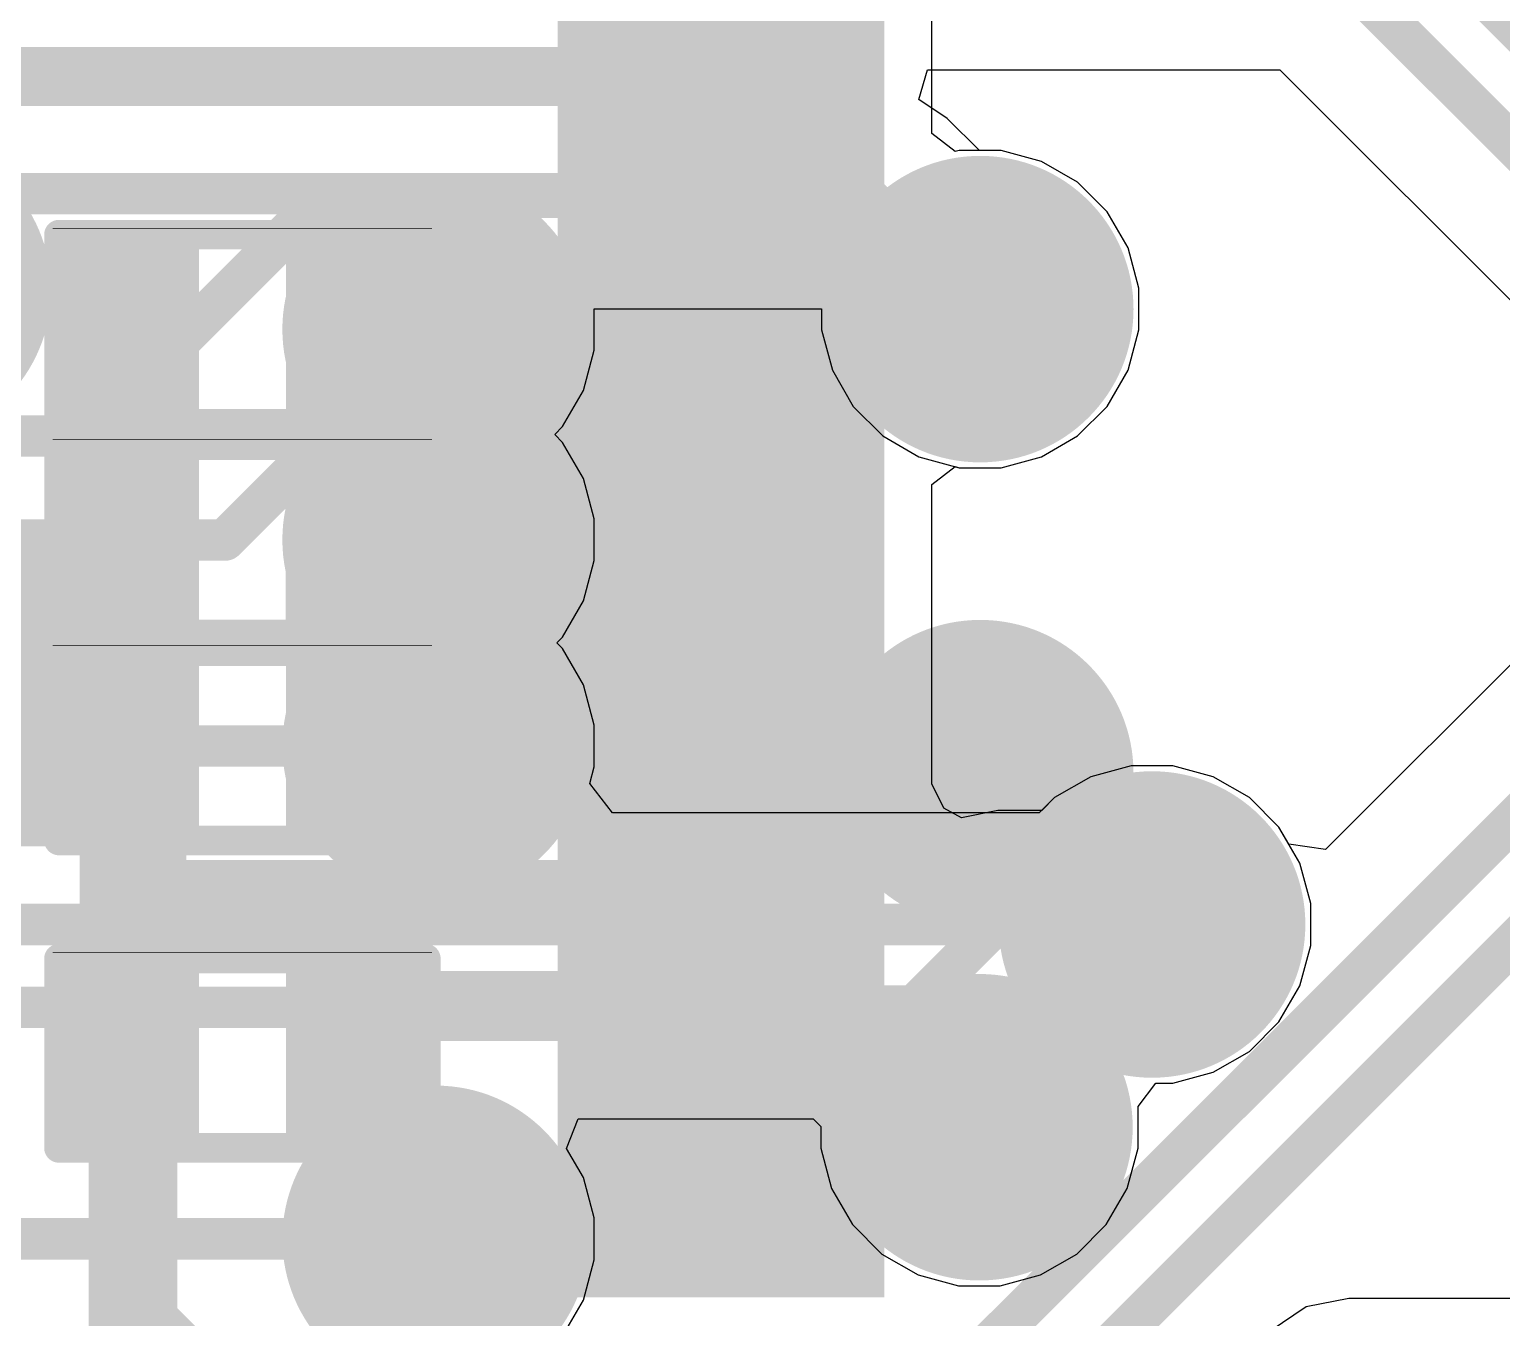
# Model space of a CAD drawing. Header units: inches. Extents: x -0.14 to 3.84, y -0.14 to 3.05.
# Drawn here: x 1.9112 to 2.16, y 1.4635 to 1.6813 of the extents above; entities that cross this region are included whole.
import ezdxf

# ---------------------------------------------------------------- set-up
doc = ezdxf.new("R2010")
doc.units = ezdxf.units.IN
doc.header["$MEASUREMENT"] = 0
for name, color, linetype in [('Bottom Layer', 5, 'Continuous'), ('Bottom Solder', 6, 'Continuous'), ('Ground Layer', 76, 'Continuous'), ('Power Layer', 16, 'Continuous'), ('Top Layer', 1, 'Continuous'), ('Top Overlay', 2, 'Continuous'), ('Top Paste', 8, 'Continuous'), ('Top Solder', 216, 'Continuous'), ('Via Holes', 16, 'Continuous')]:
    doc.layers.add(name, color=color, linetype=linetype)

# ---------------------------------------------------------------- blocks, each defined once
blk = doc.blocks.new('64_LQFP__10_10__5')
at = {"layer": 'Top Layer'}
for points in [[(-0.25, 0.05512), (-0.20276, 0.05512), (-0.20276, 0.04331), (-0.25, 0.04331)], [(-0.25, 0.03543), (-0.20276, 0.03543), (-0.20276, 0.02362), (-0.25, 0.02362)], [(-0.25, 0.01575), (-0.20276, 0.01575), (-0.20276, 0.00394), (-0.25, 0.00394)], [(-0.25, -0.00394), (-0.20276, -0.00394), (-0.20276, -0.01575), (-0.25, -0.01575)], [(-0.25, -0.02362), (-0.20276, -0.02362), (-0.20276, -0.03543), (-0.25, -0.03543)], [(-0.25, -0.04331), (-0.20276, -0.04331), (-0.20276, -0.05512), (-0.25, -0.05512)], [(-0.25, -0.06299), (-0.20276, -0.06299), (-0.20276, -0.0748), (-0.25, -0.0748)], [(-0.25, -0.08268), (-0.20276, -0.08268), (-0.20276, -0.09449), (-0.25, -0.09449)], [(-0.25, -0.10236), (-0.20276, -0.10236), (-0.20276, -0.11417), (-0.25, -0.11417)], [(-0.25, -0.12205), (-0.20276, -0.12205), (-0.20276, -0.13386), (-0.25, -0.13386)], [(-0.25, -0.14173), (-0.20276, -0.14173), (-0.20276, -0.15354), (-0.25, -0.15354)]]:
    blk.add_hatch(color=1, dxfattribs=at).paths.add_polyline_path(points)
at = {"layer": 'Top Paste'}
for points in [[(-0.25, 0.05512), (-0.20276, 0.05512), (-0.20276, 0.04331), (-0.25, 0.04331)], [(-0.25, 0.03543), (-0.20276, 0.03543), (-0.20276, 0.02362), (-0.25, 0.02362)], [(-0.25, 0.01575), (-0.20276, 0.01575), (-0.20276, 0.00394), (-0.25, 0.00394)], [(-0.25, -0.00394), (-0.20276, -0.00394), (-0.20276, -0.01575), (-0.25, -0.01575)], [(-0.25, -0.02362), (-0.20276, -0.02362), (-0.20276, -0.03543), (-0.25, -0.03543)], [(-0.25, -0.04331), (-0.20276, -0.04331), (-0.20276, -0.05512), (-0.25, -0.05512)], [(-0.25, -0.06299), (-0.20276, -0.06299), (-0.20276, -0.0748), (-0.25, -0.0748)], [(-0.25, -0.08268), (-0.20276, -0.08268), (-0.20276, -0.09449), (-0.25, -0.09449)], [(-0.25, -0.10236), (-0.20276, -0.10236), (-0.20276, -0.11417), (-0.25, -0.11417)], [(-0.25, -0.12205), (-0.20276, -0.12205), (-0.20276, -0.13386), (-0.25, -0.13386)], [(-0.25, -0.14173), (-0.20276, -0.14173), (-0.20276, -0.15354), (-0.25, -0.15354)]]:
    blk.add_hatch(color=8, dxfattribs=at).paths.add_polyline_path(points)
at = {"layer": 'Top Solder'}
for points in [[(-0.254, 0.05912), (-0.19876, 0.05912), (-0.19876, 0.03931), (-0.254, 0.03931)], [(-0.254, 0.03943), (-0.19876, 0.03943), (-0.19876, 0.01962), (-0.254, 0.01962)], [(-0.254, 0.01975), (-0.19876, 0.01975), (-0.19876, -0.00006), (-0.254, -0.00006)], [(-0.254, 0.00006), (-0.19876, 0.00006), (-0.19876, -0.01975), (-0.254, -0.01975)], [(-0.254, -0.01962), (-0.19876, -0.01962), (-0.19876, -0.03943), (-0.254, -0.03943)], [(-0.254, -0.03931), (-0.19876, -0.03931), (-0.19876, -0.05912), (-0.254, -0.05912)], [(-0.254, -0.05899), (-0.19876, -0.05899), (-0.19876, -0.0788), (-0.254, -0.0788)], [(-0.254, -0.07868), (-0.19876, -0.07868), (-0.19876, -0.09849), (-0.254, -0.09849)], [(-0.254, -0.09836), (-0.19876, -0.09836), (-0.19876, -0.11817), (-0.254, -0.11817)], [(-0.254, -0.11805), (-0.19876, -0.11805), (-0.19876, -0.13786), (-0.254, -0.13786)], [(-0.254, -0.13773), (-0.19876, -0.13773), (-0.19876, -0.15754), (-0.254, -0.15754)]]:
    blk.add_hatch(color=216, dxfattribs=at).paths.add_polyline_path(points)
blk = doc.blocks.new('R___0402_49')
at = {"layer": 'Top Layer'}
for points in [[(-0.0275, -0.0125), (-0.0275, 0.0125), (-0.0095, 0.0125), (-0.0095, -0.0125)], [(0.0095, -0.0125), (0.0095, 0.0125), (0.0275, 0.0125), (0.0275, -0.0125)]]:
    blk.add_hatch(color=1, dxfattribs=at).paths.add_polyline_path(points)
at = {"layer": 'Top Paste'}
for points in [[(-0.0275, -0.0125), (-0.0275, 0.0125), (-0.0095, 0.0125), (-0.0095, -0.0125)], [(0.0095, -0.0125), (0.0095, 0.0125), (0.0275, 0.0125), (0.0275, -0.0125)]]:
    blk.add_hatch(color=8, dxfattribs=at).paths.add_polyline_path(points)
at = {"layer": 'Top Solder'}
for points in [[(-0.02967, -0.01466), (-0.02967, 0.01467), (-0.00734, 0.01467), (-0.00734, -0.01466)], [(0.00733, -0.01466), (0.00733, 0.01467), (0.02967, 0.01467), (0.02967, -0.01466)]]:
    blk.add_hatch(color=216, dxfattribs=at).paths.add_polyline_path(points)
at = {"layer": 'Top Overlay'}
for points in [[(-0.031, 0.016, 0.005, 0.005, 0), (-0.031, -0.016, 0.005, 0.005, 0)], [(0.031, 0.016, 0.005, 0.005, 0), (-0.031, 0.016, 0.005, 0.005, 0)], [(0.031, 0.016, 0.005, 0.005, 0), (0.031, -0.016, 0.005, 0.005, 0)], [(0.031, -0.016, 0.005, 0.005, 0), (-0.031, -0.016, 0.005, 0.005, 0)], [(0.032, -0.017, 0.000127, 0.000127, 0), (-0.032, -0.017, 0.000127, 0.000127, 0)]]:
    blk.add_lwpolyline(points, format="xyseb", dxfattribs=at)
for points in [[(-0.03225, 0.016, 0.0025, 0.0025, 1), (-0.02975, 0.016, 0.0025, 0.0025, 1)], [(-0.03225, 0.016, 0.0025, 0.0025, 1), (-0.02975, 0.016, 0.0025, 0.0025, 1)], [(0.02975, 0.016, 0.0025, 0.0025, 1), (0.03225, 0.016, 0.0025, 0.0025, 1)], [(0.02975, 0.016, 0.0025, 0.0025, 1), (0.03225, 0.016, 0.0025, 0.0025, 1)], [(-0.03225, -0.016, 0.0025, 0.0025, 1), (-0.02975, -0.016, 0.0025, 0.0025, 1)], [(-0.03225, -0.016, 0.0025, 0.0025, 1), (-0.02975, -0.016, 0.0025, 0.0025, 1)], [(0.02975, -0.016, 0.0025, 0.0025, 1), (0.03225, -0.016, 0.0025, 0.0025, 1)], [(0.02975, -0.016, 0.0025, 0.0025, 1), (0.03225, -0.016, 0.0025, 0.0025, 1)], [(-0.03203, -0.017, 0.0000635, 0.0000635, 1), (-0.03197, -0.017, 0.0000635, 0.0000635, 1)], [(0.03197, -0.017, 0.0000635, 0.0000635, 1), (0.03203, -0.017, 0.0000635, 0.0000635, 1)]]:
    blk.add_lwpolyline(points, format="xyseb", close=True, dxfattribs=at)
blk = doc.blocks.new('R___0402_50')
at = {"layer": 'Top Layer'}
for points in [[(-0.0275, -0.0125), (-0.0275, 0.0125), (-0.0095, 0.0125), (-0.0095, -0.0125)], [(0.0095, -0.0125), (0.0095, 0.0125), (0.0275, 0.0125), (0.0275, -0.0125)]]:
    blk.add_hatch(color=1, dxfattribs=at).paths.add_polyline_path(points)
at = {"layer": 'Top Paste'}
for points in [[(-0.0275, -0.0125), (-0.0275, 0.0125), (-0.0095, 0.0125), (-0.0095, -0.0125)], [(0.0095, -0.0125), (0.0095, 0.0125), (0.0275, 0.0125), (0.0275, -0.0125)]]:
    blk.add_hatch(color=8, dxfattribs=at).paths.add_polyline_path(points)
at = {"layer": 'Top Solder'}
for points in [[(-0.02966, -0.01467), (-0.02966, 0.01466), (-0.00733, 0.01466), (-0.00733, -0.01467)], [(0.00734, -0.01467), (0.00734, 0.01466), (0.02967, 0.01466), (0.02967, -0.01467)]]:
    blk.add_hatch(color=216, dxfattribs=at).paths.add_polyline_path(points)
at = {"layer": 'Top Overlay'}
for points in [[(0.031, 0.016, 0.005, 0.005, 0), (-0.031, 0.016, 0.005, 0.005, 0)], [(-0.031, 0.016, 0.005, 0.005, 0), (-0.031, -0.016, 0.005, 0.005, 0)], [(0.031, 0.016, 0.005, 0.005, 0), (0.031, -0.016, 0.005, 0.005, 0)], [(0.031, -0.016, 0.005, 0.005, 0), (-0.031, -0.016, 0.005, 0.005, 0)], [(0.032, -0.017, 0.000127, 0.000127, 0), (-0.032, -0.017, 0.000127, 0.000127, 0)]]:
    blk.add_lwpolyline(points, format="xyseb", dxfattribs=at)
for points in [[(-0.03225, 0.016, 0.0025, 0.0025, 1), (-0.02975, 0.016, 0.0025, 0.0025, 1)], [(-0.03225, 0.016, 0.0025, 0.0025, 1), (-0.02975, 0.016, 0.0025, 0.0025, 1)], [(0.02975, 0.016, 0.0025, 0.0025, 1), (0.03225, 0.016, 0.0025, 0.0025, 1)], [(0.02975, 0.016, 0.0025, 0.0025, 1), (0.03225, 0.016, 0.0025, 0.0025, 1)], [(-0.03225, -0.016, 0.0025, 0.0025, 1), (-0.02975, -0.016, 0.0025, 0.0025, 1)], [(-0.03225, -0.016, 0.0025, 0.0025, 1), (-0.02975, -0.016, 0.0025, 0.0025, 1)], [(0.02975, -0.016, 0.0025, 0.0025, 1), (0.03225, -0.016, 0.0025, 0.0025, 1)], [(0.02975, -0.016, 0.0025, 0.0025, 1), (0.03225, -0.016, 0.0025, 0.0025, 1)], [(-0.03203, -0.017, 0.0000635, 0.0000635, 1), (-0.03197, -0.017, 0.0000635, 0.0000635, 1)], [(0.03197, -0.017, 0.0000635, 0.0000635, 1), (0.03203, -0.017, 0.0000635, 0.0000635, 1)]]:
    blk.add_lwpolyline(points, format="xyseb", close=True, dxfattribs=at)
blk = doc.blocks.new('R___0402_51')
at = {"layer": 'Top Layer'}
for points in [[(-0.0275, -0.0125), (-0.0275, 0.0125), (-0.0095, 0.0125), (-0.0095, -0.0125)], [(0.0095, -0.0125), (0.0095, 0.0125), (0.0275, 0.0125), (0.0275, -0.0125)]]:
    blk.add_hatch(color=1, dxfattribs=at).paths.add_polyline_path(points)
at = {"layer": 'Top Paste'}
for points in [[(-0.0275, -0.0125), (-0.0275, 0.0125), (-0.0095, 0.0125), (-0.0095, -0.0125)], [(0.0095, -0.0125), (0.0095, 0.0125), (0.0275, 0.0125), (0.0275, -0.0125)]]:
    blk.add_hatch(color=8, dxfattribs=at).paths.add_polyline_path(points)
at = {"layer": 'Top Solder'}
for points in [[(-0.02967, -0.01467), (-0.02967, 0.01467), (-0.00734, 0.01467), (-0.00734, -0.01467)], [(0.00733, -0.01467), (0.00733, 0.01467), (0.02966, 0.01467), (0.02966, -0.01467)]]:
    blk.add_hatch(color=216, dxfattribs=at).paths.add_polyline_path(points)
at = {"layer": 'Top Overlay'}
for points in [[(0.031, 0.016, 0.005, 0.005, 0), (-0.031, 0.016, 0.005, 0.005, 0)], [(-0.031, 0.016, 0.005, 0.005, 0), (-0.031, -0.016, 0.005, 0.005, 0)], [(0.031, 0.016, 0.005, 0.005, 0), (0.031, -0.016, 0.005, 0.005, 0)], [(0.031, -0.016, 0.005, 0.005, 0), (-0.031, -0.016, 0.005, 0.005, 0)], [(0.032, -0.017, 0.000127, 0.000127, 0), (-0.032, -0.017, 0.000127, 0.000127, 0)]]:
    blk.add_lwpolyline(points, format="xyseb", dxfattribs=at)
for points in [[(-0.03225, 0.016, 0.0025, 0.0025, 1), (-0.02975, 0.016, 0.0025, 0.0025, 1)], [(-0.03225, 0.016, 0.0025, 0.0025, 1), (-0.02975, 0.016, 0.0025, 0.0025, 1)], [(0.02975, 0.016, 0.0025, 0.0025, 1), (0.03225, 0.016, 0.0025, 0.0025, 1)], [(0.02975, 0.016, 0.0025, 0.0025, 1), (0.03225, 0.016, 0.0025, 0.0025, 1)], [(-0.03225, -0.016, 0.0025, 0.0025, 1), (-0.02975, -0.016, 0.0025, 0.0025, 1)], [(-0.03225, -0.016, 0.0025, 0.0025, 1), (-0.02975, -0.016, 0.0025, 0.0025, 1)], [(0.02975, -0.016, 0.0025, 0.0025, 1), (0.03225, -0.016, 0.0025, 0.0025, 1)], [(0.02975, -0.016, 0.0025, 0.0025, 1), (0.03225, -0.016, 0.0025, 0.0025, 1)], [(-0.03203, -0.017, 0.0000635, 0.0000635, 1), (-0.03197, -0.017, 0.0000635, 0.0000635, 1)], [(0.03197, -0.017, 0.0000635, 0.0000635, 1), (0.03203, -0.017, 0.0000635, 0.0000635, 1)]]:
    blk.add_lwpolyline(points, format="xyseb", close=True, dxfattribs=at)
blk = doc.blocks.new('R___0402_52')
at = {"layer": 'Top Layer'}
for points in [[(-0.0275, -0.0125), (-0.0275, 0.0125), (-0.0095, 0.0125), (-0.0095, -0.0125)], [(0.0095, -0.0125), (0.0095, 0.0125), (0.0275, 0.0125), (0.0275, -0.0125)]]:
    blk.add_hatch(color=1, dxfattribs=at).paths.add_polyline_path(points)
at = {"layer": 'Top Paste'}
for points in [[(-0.0275, -0.0125), (-0.0275, 0.0125), (-0.0095, 0.0125), (-0.0095, -0.0125)], [(0.0095, -0.0125), (0.0095, 0.0125), (0.0275, 0.0125), (0.0275, -0.0125)]]:
    blk.add_hatch(color=8, dxfattribs=at).paths.add_polyline_path(points)
at = {"layer": 'Top Solder'}
for points in [[(-0.02967, -0.01467), (-0.02967, 0.01467), (-0.00734, 0.01467), (-0.00734, -0.01467)], [(0.00733, -0.01467), (0.00733, 0.01467), (0.02966, 0.01467), (0.02966, -0.01467)]]:
    blk.add_hatch(color=216, dxfattribs=at).paths.add_polyline_path(points)
at = {"layer": 'Top Overlay'}
for points in [[(0.031, 0.016, 0.005, 0.005, 0), (-0.031, 0.016, 0.005, 0.005, 0)], [(-0.031, 0.016, 0.005, 0.005, 0), (-0.031, -0.016, 0.005, 0.005, 0)], [(0.031, 0.016, 0.005, 0.005, 0), (0.031, -0.016, 0.005, 0.005, 0)], [(0.031, -0.016, 0.005, 0.005, 0), (-0.031, -0.016, 0.005, 0.005, 0)], [(0.032, -0.017, 0.000127, 0.000127, 0), (-0.032, -0.017, 0.000127, 0.000127, 0)]]:
    blk.add_lwpolyline(points, format="xyseb", dxfattribs=at)
for points in [[(-0.03225, 0.016, 0.0025, 0.0025, 1), (-0.02975, 0.016, 0.0025, 0.0025, 1)], [(-0.03225, 0.016, 0.0025, 0.0025, 1), (-0.02975, 0.016, 0.0025, 0.0025, 1)], [(0.02975, 0.016, 0.0025, 0.0025, 1), (0.03225, 0.016, 0.0025, 0.0025, 1)], [(0.02975, 0.016, 0.0025, 0.0025, 1), (0.03225, 0.016, 0.0025, 0.0025, 1)], [(-0.03225, -0.016, 0.0025, 0.0025, 1), (-0.02975, -0.016, 0.0025, 0.0025, 1)], [(-0.03225, -0.016, 0.0025, 0.0025, 1), (-0.02975, -0.016, 0.0025, 0.0025, 1)], [(0.02975, -0.016, 0.0025, 0.0025, 1), (0.03225, -0.016, 0.0025, 0.0025, 1)], [(0.02975, -0.016, 0.0025, 0.0025, 1), (0.03225, -0.016, 0.0025, 0.0025, 1)], [(-0.03203, -0.017, 0.0000635, 0.0000635, 1), (-0.03197, -0.017, 0.0000635, 0.0000635, 1)], [(0.03197, -0.017, 0.0000635, 0.0000635, 1), (0.03203, -0.017, 0.0000635, 0.0000635, 1)]]:
    blk.add_lwpolyline(points, format="xyseb", close=True, dxfattribs=at)

msp = doc.modelspace()

# ---------------------------------------------------------------- hatches: boundary and pattern name
at = {"layer": 'Bottom Layer'}
h = msp.add_hatch(color=5, dxfattribs=at)
edge = h.paths.add_edge_path()
edge.add_arc((2.07191, 1.63401), 0.01181, 0, 360)
h = msp.add_hatch(color=5, dxfattribs=at)
edge = h.paths.add_edge_path()
edge.add_arc((1.97988, 1.6306), 0.01181, 0, 360)
h = msp.add_hatch(color=5, dxfattribs=at)
edge = h.paths.add_edge_path()
edge.add_arc((1.97988, 1.59501), 0.01181, 0, 360)
h = msp.add_hatch(color=5, dxfattribs=at)
edge = h.paths.add_edge_path()
edge.add_arc((1.97988, 1.56016), 0.01181, 0, 360)
h = msp.add_hatch(color=5, dxfattribs=at)
edge = h.paths.add_edge_path()
edge.add_arc((2.07191, 1.55555), 0.01181, 0, 360)
h = msp.add_hatch(color=5, dxfattribs=at)
edge = h.paths.add_edge_path()
edge.add_arc((2.10095, 1.52996), 0.01181, 0, 360)
h = msp.add_hatch(color=5, dxfattribs=at)
edge = h.paths.add_edge_path()
edge.add_arc((2.07177, 1.49568), 0.01181, 0, 360)
h = msp.add_hatch(color=5, dxfattribs=at)
edge = h.paths.add_edge_path()
edge.add_arc((1.97988, 1.47681), 0.01181, 0, 360)
at = {"layer": 'Bottom Solder'}
h = msp.add_hatch(color=6, dxfattribs=at)
edge = h.paths.add_edge_path()
edge.add_arc((2.07191, 1.63401), 0.01581, 0, 360)
h = msp.add_hatch(color=6, dxfattribs=at)
edge = h.paths.add_edge_path()
edge.add_arc((1.97988, 1.6306), 0.01581, 0, 360)
h = msp.add_hatch(color=6, dxfattribs=at)
edge = h.paths.add_edge_path()
edge.add_arc((1.97988, 1.59501), 0.01581, 0, 360)
h = msp.add_hatch(color=6, dxfattribs=at)
edge = h.paths.add_edge_path()
edge.add_arc((1.97988, 1.56016), 0.01581, 0, 360)
h = msp.add_hatch(color=6, dxfattribs=at)
edge = h.paths.add_edge_path()
edge.add_arc((2.07191, 1.55555), 0.01581, 0, 360)
h = msp.add_hatch(color=6, dxfattribs=at)
edge = h.paths.add_edge_path()
edge.add_arc((2.10095, 1.52996), 0.01581, 0, 360)
h = msp.add_hatch(color=6, dxfattribs=at)
edge = h.paths.add_edge_path()
edge.add_arc((2.07177, 1.49568), 0.01581, 0, 360)
h = msp.add_hatch(color=6, dxfattribs=at)
edge = h.paths.add_edge_path()
edge.add_arc((1.97988, 1.47681), 0.01581, 0, 360)
at = {"layer": 'Ground Layer'}
h = msp.add_hatch(color=76, dxfattribs=at)
edge = h.paths.add_edge_path()
edge.add_arc((1.88898, 1.63726), 0.02591, 0, 360)
h = msp.add_hatch(color=76, dxfattribs=at)
edge = h.paths.add_edge_path()
edge.add_arc((2.07191, 1.63401), 0.02591, 0, 360)
h = msp.add_hatch(color=76, dxfattribs=at)
edge = h.paths.add_edge_path()
edge.add_arc((1.97988, 1.6306), 0.02591, 0, 360)
h = msp.add_hatch(color=76, dxfattribs=at)
edge = h.paths.add_edge_path()
edge.add_arc((1.97988, 1.59501), 0.02591, 0, 360)
h = msp.add_hatch(color=76, dxfattribs=at)
edge = h.paths.add_edge_path()
edge.add_arc((1.97988, 1.56016), 0.02591, 0, 360)
h = msp.add_hatch(color=76, dxfattribs=at)
edge = h.paths.add_edge_path()
edge.add_arc((2.10095, 1.52996), 0.02591, 0, 360)
h = msp.add_hatch(color=76, dxfattribs=at)
edge = h.paths.add_edge_path()
edge.add_arc((2.07177, 1.49568), 0.02591, 0, 360)
h = msp.add_hatch(color=76, dxfattribs=at)
edge = h.paths.add_edge_path()
edge.add_arc((1.97988, 1.47681), 0.02591, 0, 360)
at = {"layer": 'Power Layer'}
h = msp.add_hatch(color=16, dxfattribs=at)
edge = h.paths.add_edge_path()
edge.add_arc((1.88898, 1.63726), 0.02591, 0, 360)
h = msp.add_hatch(color=16, dxfattribs=at)
edge = h.paths.add_edge_path()
edge.add_arc((2.07191, 1.63401), 0.02591, 0, 360)
h = msp.add_hatch(color=16, dxfattribs=at)
edge = h.paths.add_edge_path()
edge.add_arc((1.97988, 1.6306), 0.02591, 0, 360)
h = msp.add_hatch(color=16, dxfattribs=at)
edge = h.paths.add_edge_path()
edge.add_arc((1.97988, 1.59501), 0.02591, 0, 360)
h = msp.add_hatch(color=16, dxfattribs=at)
edge = h.paths.add_edge_path()
edge.add_arc((1.97988, 1.56016), 0.02591, 0, 360)
h = msp.add_hatch(color=16, dxfattribs=at)
edge = h.paths.add_edge_path()
edge.add_arc((2.07191, 1.55555), 0.02591, 0, 360)
h = msp.add_hatch(color=16, dxfattribs=at)
edge = h.paths.add_edge_path()
edge.add_arc((2.10095, 1.52996), 0.02591, 0, 360)
h = msp.add_hatch(color=16, dxfattribs=at)
edge = h.paths.add_edge_path()
edge.add_arc((2.07177, 1.49568), 0.02591, 0, 360)
h = msp.add_hatch(color=16, dxfattribs=at)
edge = h.paths.add_edge_path()
edge.add_arc((1.97988, 1.47681), 0.02591, 0, 360)
at = {"layer": 'Top Layer'}
h = msp.add_hatch(color=1, dxfattribs=at)
edge = h.paths.add_edge_path()
edge.add_arc((2.07191, 1.63401), 0.01181, 0, 360)
for points in [[(1.91972, 1.54766), (1.93772, 1.54766), (1.93772, 1.6431), (1.91972, 1.6431)], [(1.95672, 1.61878), (1.97988, 1.61878), (1.97988, 1.64241), (1.95672, 1.64241)], [(1.95672, 1.58319), (1.97988, 1.58319), (1.97988, 1.60682), (1.95672, 1.60682)], [(2.02811, 1.60083), (1.96799, 1.60083), (1.96799, 1.58901), (2.02811, 1.58901)], [(1.87649, 1.54318), (1.93772, 1.54318), (1.93772, 1.59501), (1.87649, 1.59501)], [(1.95672, 1.54834), (1.97988, 1.54834), (1.97988, 1.57197), (1.95672, 1.57197)], [(1.91972, 1.49568), (1.93772, 1.49568), (1.93772, 1.54766), (1.91972, 1.54766)], [(1.95672, 1.51027), (2.05173, 1.51027), (2.05173, 1.52208), (1.95672, 1.52208)]]:
    msp.add_hatch(color=1, dxfattribs=at).paths.add_polyline_path(points)
h = msp.add_hatch(color=1, dxfattribs=at)
edge = h.paths.add_edge_path()
edge.add_arc((1.97988, 1.6306), 0.01181, 0, 360)
h = msp.add_hatch(color=1, dxfattribs=at)
edge = h.paths.add_edge_path()
edge.add_arc((1.97988, 1.59501), 0.01181, 0, 360)
h = msp.add_hatch(color=1, dxfattribs=at)
edge = h.paths.add_edge_path()
edge.add_arc((1.97988, 1.56016), 0.01181, 0, 360)
h = msp.add_hatch(color=1, dxfattribs=at)
edge = h.paths.add_edge_path()
edge.add_arc((2.07191, 1.55555), 0.01181, 0, 360)
h = msp.add_hatch(color=1, dxfattribs=at)
edge = h.paths.add_edge_path()
edge.add_arc((2.10095, 1.52996), 0.01181, 0, 360)
h = msp.add_hatch(color=1, dxfattribs=at)
edge = h.paths.add_edge_path()
edge.add_arc((2.07177, 1.49568), 0.01181, 0, 360)
h = msp.add_hatch(color=1, dxfattribs=at)
edge = h.paths.add_edge_path()
edge.add_arc((1.97988, 1.47681), 0.01181, 0, 360)
at = {"layer": 'Top Solder'}
h = msp.add_hatch(color=216, dxfattribs=at)
edge = h.paths.add_edge_path()
edge.add_arc((2.07191, 1.63401), 0.01581, 0, 360)
h = msp.add_hatch(color=216, dxfattribs=at)
edge = h.paths.add_edge_path()
edge.add_arc((1.97988, 1.6306), 0.01581, 0, 360)
h = msp.add_hatch(color=216, dxfattribs=at)
edge = h.paths.add_edge_path()
edge.add_arc((1.97988, 1.59501), 0.01581, 0, 360)
h = msp.add_hatch(color=216, dxfattribs=at)
edge = h.paths.add_edge_path()
edge.add_arc((1.97988, 1.56016), 0.01581, 0, 360)
h = msp.add_hatch(color=216, dxfattribs=at)
edge = h.paths.add_edge_path()
edge.add_arc((2.07191, 1.55555), 0.01581, 0, 360)
h = msp.add_hatch(color=216, dxfattribs=at)
edge = h.paths.add_edge_path()
edge.add_arc((2.10095, 1.52996), 0.01581, 0, 360)
h = msp.add_hatch(color=216, dxfattribs=at)
edge = h.paths.add_edge_path()
edge.add_arc((2.07177, 1.49568), 0.01581, 0, 360)
h = msp.add_hatch(color=216, dxfattribs=at)
edge = h.paths.add_edge_path()
edge.add_arc((1.97988, 1.47681), 0.01581, 0, 360)
at = {"layer": 'Via Holes'}
h = msp.add_hatch(color=7, dxfattribs=at)
edge = h.paths.add_edge_path()
edge.add_arc((2.07191, 1.63401), 0.00591, 0, 360)
h = msp.add_hatch(color=7, dxfattribs=at)
edge = h.paths.add_edge_path()
edge.add_arc((1.97988, 1.6306), 0.00591, 0, 360)
h = msp.add_hatch(color=7, dxfattribs=at)
edge = h.paths.add_edge_path()
edge.add_arc((1.97988, 1.59501), 0.00591, 0, 360)
h = msp.add_hatch(color=7, dxfattribs=at)
edge = h.paths.add_edge_path()
edge.add_arc((1.97988, 1.56016), 0.00591, 0, 360)
h = msp.add_hatch(color=7, dxfattribs=at)
edge = h.paths.add_edge_path()
edge.add_arc((2.07191, 1.55555), 0.00591, 0, 360)
h = msp.add_hatch(color=7, dxfattribs=at)
edge = h.paths.add_edge_path()
edge.add_arc((2.10095, 1.52996), 0.00591, 0, 360)
h = msp.add_hatch(color=7, dxfattribs=at)
edge = h.paths.add_edge_path()
edge.add_arc((2.07177, 1.49568), 0.00591, 0, 360)
h = msp.add_hatch(color=7, dxfattribs=at)
edge = h.paths.add_edge_path()
edge.add_arc((1.97988, 1.47681), 0.00591, 0, 360)

# ---------------------------------------------------------------- linework, layer by layer
at = {"layer": 'Bottom Layer'}
for p, q in [((2.06151, 1.66948), (2.06302, 1.67448)), ((2.06302, 1.67448), (2.12255, 1.67448)), ((2.12255, 1.67448), (2.18051, 1.61653)), ((2.06634, 1.66625), (2.06151, 1.66948)), ((2.07177, 1.66082), (2.06634, 1.66625)), ((2.07544, 1.66082), (2.07177, 1.66082)), ((2.08226, 1.65899), (2.07544, 1.66082)), ((2.08837, 1.65546), (2.08226, 1.65899)), ((2.09336, 1.65047), (2.08837, 1.65546)), ((2.09689, 1.64436), (2.09336, 1.65047)), ((2.09872, 1.63754), (2.09689, 1.64436)), ((2.09872, 1.63048), (2.09872, 1.63754)), ((2.00669, 1.62707), (2.00669, 1.63405)), ((2.00669, 1.63405), (2.0451, 1.63405)), ((2.0451, 1.63405), (2.0451, 1.63048)), ((2.0451, 1.63048), (2.04692, 1.62366)), ((2.09689, 1.62366), (2.09872, 1.63048)), ((2.00486, 1.62025), (2.00669, 1.62707)), ((2.04692, 1.62366), (2.05045, 1.61755)), ((2.09336, 1.61755), (2.09689, 1.62366)), ((2.00133, 1.61414), (2.00486, 1.62025)), ((2.05045, 1.61755), (2.05545, 1.61256)), ((2.08837, 1.61256), (2.09336, 1.61755)), ((2, 1.61281), (2.00133, 1.61414)), ((2.00133, 1.61147), (2, 1.61281)), ((2.05545, 1.61256), (2.06156, 1.60903)), ((2.08226, 1.60903), (2.08837, 1.61256)), ((2.00486, 1.60536), (2.00133, 1.61147)), ((2.06156, 1.60903), (2.06838, 1.6072)), ((2.07544, 1.6072), (2.08226, 1.60903)), ((2.00669, 1.59854), (2.00486, 1.60536)), ((2.06838, 1.6072), (2.07544, 1.6072)), ((2.00669, 1.59148), (2.00669, 1.59854)), ((2.00486, 1.58466), (2.00669, 1.59148)), ((2.00133, 1.57855), (2.00486, 1.58466)), ((2.00037, 1.57758), (2.00133, 1.57855)), ((2.00133, 1.57662), (2.00037, 1.57758)), ((2.00486, 1.5705), (2.00133, 1.57662)), ((2.00669, 1.56369), (2.00486, 1.5705)), ((2.00669, 1.55663), (2.00669, 1.56369)), ((2.00594, 1.55382), (2.00669, 1.55663)), ((2.09742, 1.55677), (2.0906, 1.55494)), ((2.10447, 1.55677), (2.09742, 1.55677)), ((2.11129, 1.55494), (2.10447, 1.55677)), ((2.00977, 1.54882), (2.00594, 1.55382)), ((2.0906, 1.55494), (2.08448, 1.55141)), ((2.11741, 1.55141), (2.11129, 1.55494)), ((2.08448, 1.55141), (2.08189, 1.54882)), ((2.1224, 1.54642), (2.11741, 1.55141)), ((2.08189, 1.54882), (2.00977, 1.54882)), ((2.12593, 1.54031), (2.1224, 1.54642)), ((2.12776, 1.53349), (2.12593, 1.54031)), ((2.12776, 1.52643), (2.12776, 1.53349)), ((2.12593, 1.51961), (2.12776, 1.52643)), ((2.1224, 1.5135), (2.12593, 1.51961)), ((2.11741, 1.5085), (2.1224, 1.5135)), ((2.11129, 1.50497), (2.11741, 1.5085)), ((2.09858, 1.49921), (2.1016, 1.50315)), ((2.1016, 1.50315), (2.10447, 1.50315)), ((2.10447, 1.50315), (2.11129, 1.50497)), ((2.09858, 1.49215), (2.09858, 1.49921)), ((2.00201, 1.4921), (2.00394, 1.4971)), ((2.00394, 1.4971), (2.04368, 1.4971)), ((2.04368, 1.4971), (2.04496, 1.49582)), ((2.04496, 1.49582), (2.04496, 1.49215)), ((2.00486, 1.48716), (2.00201, 1.4921)), ((2.04496, 1.49215), (2.04678, 1.48533)), ((2.09675, 1.48533), (2.09858, 1.49215)), ((2.00669, 1.48034), (2.00486, 1.48716)), ((2.04678, 1.48533), (2.05031, 1.47922)), ((2.09322, 1.47922), (2.09675, 1.48533)), ((2.00669, 1.47328), (2.00669, 1.48034)), ((2.05031, 1.47922), (2.05531, 1.47423)), ((2.08823, 1.47423), (2.09322, 1.47922)), ((2.00486, 1.46646), (2.00669, 1.47328)), ((2.05531, 1.47423), (2.06142, 1.4707)), ((2.08212, 1.4707), (2.08823, 1.47423)), ((2.06142, 1.4707), (2.06824, 1.46887)), ((2.0753, 1.46887), (2.08212, 1.4707)), ((2.06824, 1.46887), (2.0753, 1.46887)), ((2.00133, 1.46035), (2.00486, 1.46646)), ((2.13423, 1.46672), (2.12701, 1.46529)), ((2.1798, 1.46672), (2.13423, 1.46672)), ((2.12701, 1.46529), (2.12089, 1.4612))]:
    msp.add_line(p, q, dxfattribs=at)
for points in [[(2.14031, 1.70358, 0.007, 0.007, 0), (2.26847, 1.57542, 0.007, 0.007, 0)], [(2.13037, 1.69334, 0.007, 0.007, 0), (2.19937, 1.62434, 0.007, 0.007, 0)], [(1.92052, 1.61257, 0.007, 0.007, 0), (1.96087, 1.65291, 0.007, 0.007, 0)], [(1.96087, 1.65291, 0.007, 0.007, 0), (2.05301, 1.65291, 0.007, 0.007, 0)], [(2.05301, 1.65291, 0.007, 0.007, 0), (2.07191, 1.63401, 0.007, 0.007, 0)], [(1.94423, 1.59495, 0.007, 0.007, 0), (1.97988, 1.6306, 0.007, 0.007, 0)], [(1.87602, 1.61257, 0.007, 0.007, 0), (1.92052, 1.61257, 0.007, 0.007, 0)], [(1.87384, 1.59495, 0.007, 0.007, 0), (1.94423, 1.59495, 0.007, 0.007, 0)], [(1.96081, 1.57791, 0.007, 0.007, 0), (1.97791, 1.59501, 0.007, 0.007, 0)], [(1.97791, 1.59501, 0.007, 0.007, 0), (1.97988, 1.59501, 0.007, 0.007, 0)], [(1.87108, 1.57791, 0.007, 0.007, 0), (1.96081, 1.57791, 0.007, 0.007, 0)], [(1.86904, 1.56016, 0.007, 0.007, 0), (1.97988, 1.56016, 0.007, 0.007, 0)], [(1.87944, 1.52996, 0.007, 0.007, 0), (2.10095, 1.52996, 0.007, 0.007, 0)], [(1.87364, 1.51596, 0.007, 0.007, 0), (2.05149, 1.51596, 0.007, 0.007, 0)], [(2.05149, 1.51596, 0.007, 0.007, 0), (2.07177, 1.49568, 0.007, 0.007, 0)], [(1.89299, 1.47681, 0.007, 0.007, 0), (1.97988, 1.47681, 0.007, 0.007, 0)]]:
    msp.add_lwpolyline(points, format="xyseb", dxfattribs=at)
for points in [[(1.95912, 1.65291, 0.0035, 0.0035, 1), (1.96262, 1.65291, 0.0035, 0.0035, 1)], [(1.95912, 1.65291, 0.0035, 0.0035, 1), (1.96262, 1.65291, 0.0035, 0.0035, 1)], [(2.05126, 1.65291, 0.0035, 0.0035, 1), (2.05476, 1.65291, 0.0035, 0.0035, 1)], [(2.05126, 1.65291, 0.0035, 0.0035, 1), (2.05476, 1.65291, 0.0035, 0.0035, 1)], [(2.07016, 1.63401, 0.0035, 0.0035, 1), (2.07366, 1.63401, 0.0035, 0.0035, 1)], [(1.97813, 1.6306, 0.0035, 0.0035, 1), (1.98163, 1.6306, 0.0035, 0.0035, 1)], [(1.91877, 1.61257, 0.0035, 0.0035, 1), (1.92227, 1.61257, 0.0035, 0.0035, 1)], [(1.91877, 1.61257, 0.0035, 0.0035, 1), (1.92227, 1.61257, 0.0035, 0.0035, 1)], [(1.94248, 1.59495, 0.0035, 0.0035, 1), (1.94598, 1.59495, 0.0035, 0.0035, 1)], [(1.94248, 1.59495, 0.0035, 0.0035, 1), (1.94598, 1.59495, 0.0035, 0.0035, 1)], [(1.97616, 1.59501, 0.0035, 0.0035, 1), (1.97966, 1.59501, 0.0035, 0.0035, 1)], [(1.97616, 1.59501, 0.0035, 0.0035, 1), (1.97966, 1.59501, 0.0035, 0.0035, 1)], [(1.97813, 1.59501, 0.0035, 0.0035, 1), (1.98163, 1.59501, 0.0035, 0.0035, 1)], [(1.95906, 1.57791, 0.0035, 0.0035, 1), (1.96256, 1.57791, 0.0035, 0.0035, 1)], [(1.95906, 1.57791, 0.0035, 0.0035, 1), (1.96256, 1.57791, 0.0035, 0.0035, 1)], [(1.97813, 1.56016, 0.0035, 0.0035, 1), (1.98163, 1.56016, 0.0035, 0.0035, 1)], [(2.0992, 1.52996, 0.0035, 0.0035, 1), (2.1027, 1.52996, 0.0035, 0.0035, 1)], [(2.04974, 1.51596, 0.0035, 0.0035, 1), (2.05324, 1.51596, 0.0035, 0.0035, 1)], [(2.04974, 1.51596, 0.0035, 0.0035, 1), (2.05324, 1.51596, 0.0035, 0.0035, 1)], [(2.07002, 1.49568, 0.0035, 0.0035, 1), (2.07352, 1.49568, 0.0035, 0.0035, 1)], [(1.97813, 1.47681, 0.0035, 0.0035, 1), (1.98163, 1.47681, 0.0035, 0.0035, 1)]]:
    msp.add_lwpolyline(points, format="xyseb", close=True, dxfattribs=at)
at = {"layer": 'Top Layer'}
for p, q in [((2.06373, 1.66368), (2.06373, 1.69512)), ((2.0677, 1.66064), (2.06373, 1.66368)), ((2.06838, 1.66082), (2.0677, 1.66064)), ((2.07544, 1.66082), (2.06838, 1.66082)), ((2.08226, 1.65899), (2.07544, 1.66082)), ((2.08837, 1.65546), (2.08226, 1.65899)), ((2.09336, 1.65047), (2.08837, 1.65546)), ((2.09689, 1.64436), (2.09336, 1.65047)), ((2.09872, 1.63754), (2.09689, 1.64436)), ((2.09872, 1.63048), (2.09872, 1.63754)), ((2.09689, 1.62366), (2.09872, 1.63048)), ((2.09336, 1.61755), (2.09689, 1.62366)), ((2.08837, 1.61256), (2.09336, 1.61755)), ((2.20588, 1.61825), (2.13028, 1.54265)), ((2.08226, 1.60903), (2.08837, 1.61256)), ((2.06373, 1.60434), (2.0677, 1.60738)), ((2.0677, 1.60738), (2.06838, 1.6072)), ((2.07544, 1.6072), (2.08226, 1.60903)), ((2.06838, 1.6072), (2.07544, 1.6072)), ((2.06373, 1.55877), (2.06373, 1.60434)), ((2.06373, 1.55733), (2.06373, 1.55877)), ((2.06373, 1.55377), (2.06373, 1.55733)), ((2.06373, 1.55733), (2.06373, 1.55733)), ((2.09742, 1.55677), (2.0906, 1.55494)), ((2.10447, 1.55677), (2.09742, 1.55677)), ((2.11129, 1.55494), (2.10447, 1.55677)), ((2.06576, 1.54961), (2.06373, 1.55377)), ((2.0906, 1.55494), (2.08448, 1.55141)), ((2.11741, 1.55141), (2.11129, 1.55494)), ((2.08448, 1.55141), (2.0823, 1.54923)), ((2.1224, 1.54642), (2.11741, 1.55141)), ((2.06873, 1.548), (2.06576, 1.54961)), ((2.0749, 1.54923), (2.06873, 1.548)), ((2.0823, 1.54923), (2.0749, 1.54923)), ((2.12407, 1.54352), (2.1224, 1.54642)), ((2.13028, 1.54265), (2.12407, 1.54352))]:
    msp.add_line(p, q, dxfattribs=at)
for points in [[(1.85354, 1.67334, 0.01, 0.01, 0), (2.02811, 1.67334, 0.01, 0.01, 0)], [(1.90523, 1.65351, 0.007, 0.007, 0), (2.02765, 1.65351, 0.007, 0.007, 0)], [(2.02765, 1.65351, 0.007, 0.007, 0), (2.02811, 1.65397, 0.007, 0.007, 0)], [(2.02825, 1.63415, 0.01, 0.01, 0), (2.07177, 1.63415, 0.01, 0.01, 0)], [(2.02811, 1.63429, 0.007, 0.007, 0), (2.02825, 1.63415, 0.007, 0.007, 0)], [(2.07177, 1.63415, 0.007, 0.007, 0), (2.07191, 1.63401, 0.007, 0.007, 0)], [(1.97988, 1.6306, 0.01, 0.01, 0), (1.99588, 1.6146, 0.01, 0.01, 0)], [(1.99588, 1.6146, 0.01, 0.01, 0), (2.02811, 1.6146, 0.01, 0.01, 0)], [(2.02306, 1.38801, 0.007, 0.007, 0), (2.25055, 1.6155, 0.007, 0.007, 0)], [(2.00606, 1.39176, 0.007, 0.007, 0), (2.22474, 1.61044, 0.007, 0.007, 0)], [(2.02721, 1.57433, 0.01, 0.01, 0), (2.02811, 1.57523, 0.01, 0.01, 0)], [(1.97988, 1.56016, 0.01, 0.01, 0), (1.99405, 1.57433, 0.01, 0.01, 0)], [(1.99405, 1.57433, 0.01, 0.01, 0), (2.02721, 1.57433, 0.01, 0.01, 0)], [(1.97025, 1.56809, 0.007, 0.007, 0), (1.97122, 1.56907, 0.007, 0.007, 0)], [(1.97025, 1.56016, 0.007, 0.007, 0), (1.97025, 1.56809, 0.007, 0.007, 0)], [(1.96572, 1.56016, 0.007, 0.007, 0), (1.97025, 1.56016, 0.007, 0.007, 0)], [(2.02811, 1.55555, 0.01, 0.01, 0), (2.07191, 1.55555, 0.01, 0.01, 0)], [(1.92872, 1.52996, 0.01, 0.01, 0), (1.93463, 1.53586, 0.01, 0.01, 0)], [(1.93463, 1.53586, 0.01, 0.01, 0), (2.02811, 1.53586, 0.01, 0.01, 0)], [(1.92872, 1.50818, 0.015, 0.015, 0), (1.92872, 1.52996, 0.015, 0.015, 0)], [(2.06072, 1.51618, 0.007, 0.007, 0), (2.0749, 1.53036, 0.007, 0.007, 0)], [(2.0749, 1.53036, 0.007, 0.007, 0), (2.10054, 1.53036, 0.007, 0.007, 0)], [(2.10054, 1.53036, 0.007, 0.007, 0), (2.10095, 1.52996, 0.007, 0.007, 0)], [(2.02811, 1.51618, 0.007, 0.007, 0), (2.06072, 1.51618, 0.007, 0.007, 0)], [(1.92872, 1.462, 0.015, 0.015, 0), (1.92872, 1.50818, 0.015, 0.015, 0)], [(2.02811, 1.49649, 0.01, 0.01, 0), (2.02852, 1.49609, 0.01, 0.01, 0)], [(2.02852, 1.49609, 0.01, 0.01, 0), (2.07136, 1.49609, 0.01, 0.01, 0)], [(2.07136, 1.49609, 0.01, 0.01, 0), (2.07177, 1.49568, 0.01, 0.01, 0)], [(1.97988, 1.47681, 0.01, 0.01, 0), (2.02811, 1.47681, 0.01, 0.01, 0)], [(1.92872, 1.462, 0.015, 0.015, 0), (1.95672, 1.434, 0.015, 0.015, 0)]]:
    msp.add_lwpolyline(points, format="xyseb", dxfattribs=at)
for points in [[(2.02561, 1.67334, 0.005, 0.005, 1), (2.03061, 1.67334, 0.005, 0.005, 1)], [(2.0259, 1.65351, 0.0035, 0.0035, 1), (2.0294, 1.65351, 0.0035, 0.0035, 1)], [(2.0259, 1.65351, 0.0035, 0.0035, 1), (2.0294, 1.65351, 0.0035, 0.0035, 1)], [(2.02636, 1.65397, 0.0035, 0.0035, 1), (2.02986, 1.65397, 0.0035, 0.0035, 1)], [(2.02575, 1.63415, 0.005, 0.005, 1), (2.03075, 1.63415, 0.005, 0.005, 1)], [(2.02636, 1.63429, 0.0035, 0.0035, 1), (2.02986, 1.63429, 0.0035, 0.0035, 1)], [(2.0265, 1.63415, 0.0035, 0.0035, 1), (2.03, 1.63415, 0.0035, 0.0035, 1)], [(2.06927, 1.63415, 0.005, 0.005, 1), (2.07427, 1.63415, 0.005, 0.005, 1)], [(2.07002, 1.63415, 0.0035, 0.0035, 1), (2.07352, 1.63415, 0.0035, 0.0035, 1)], [(2.07016, 1.63401, 0.0035, 0.0035, 1), (2.07366, 1.63401, 0.0035, 0.0035, 1)], [(1.97738, 1.6306, 0.005, 0.005, 1), (1.98238, 1.6306, 0.005, 0.005, 1)], [(1.99337, 1.6146, 0.005, 0.005, 1), (1.99838, 1.6146, 0.005, 0.005, 1)], [(1.99337, 1.6146, 0.005, 0.005, 1), (1.99838, 1.6146, 0.005, 0.005, 1)], [(2.02561, 1.6146, 0.005, 0.005, 1), (2.03061, 1.6146, 0.005, 0.005, 1)], [(2.02561, 1.57523, 0.005, 0.005, 1), (2.03061, 1.57523, 0.005, 0.005, 1)], [(1.99155, 1.57433, 0.005, 0.005, 1), (1.99655, 1.57433, 0.005, 0.005, 1)], [(1.99155, 1.57433, 0.005, 0.005, 1), (1.99655, 1.57433, 0.005, 0.005, 1)], [(2.02471, 1.57433, 0.005, 0.005, 1), (2.02971, 1.57433, 0.005, 0.005, 1)], [(2.02471, 1.57433, 0.005, 0.005, 1), (2.02971, 1.57433, 0.005, 0.005, 1)], [(1.96947, 1.56907, 0.0035, 0.0035, 1), (1.97297, 1.56907, 0.0035, 0.0035, 1)], [(1.9685, 1.56809, 0.0035, 0.0035, 1), (1.972, 1.56809, 0.0035, 0.0035, 1)], [(1.9685, 1.56809, 0.0035, 0.0035, 1), (1.972, 1.56809, 0.0035, 0.0035, 1)], [(1.97738, 1.56016, 0.005, 0.005, 1), (1.98238, 1.56016, 0.005, 0.005, 1)], [(1.96397, 1.56016, 0.0035, 0.0035, 1), (1.96747, 1.56016, 0.0035, 0.0035, 1)], [(1.9685, 1.56016, 0.0035, 0.0035, 1), (1.972, 1.56016, 0.0035, 0.0035, 1)], [(1.9685, 1.56016, 0.0035, 0.0035, 1), (1.972, 1.56016, 0.0035, 0.0035, 1)], [(2.02561, 1.55555, 0.005, 0.005, 1), (2.03061, 1.55555, 0.005, 0.005, 1)], [(2.06941, 1.55555, 0.005, 0.005, 1), (2.07441, 1.55555, 0.005, 0.005, 1)], [(1.93213, 1.53586, 0.005, 0.005, 1), (1.93713, 1.53586, 0.005, 0.005, 1)], [(1.93213, 1.53586, 0.005, 0.005, 1), (1.93713, 1.53586, 0.005, 0.005, 1)], [(2.02561, 1.53586, 0.005, 0.005, 1), (2.03061, 1.53586, 0.005, 0.005, 1)], [(1.92497, 1.52996, 0.0075, 0.0075, 1), (1.93247, 1.52996, 0.0075, 0.0075, 1)], [(1.92622, 1.52996, 0.005, 0.005, 1), (1.93122, 1.52996, 0.005, 0.005, 1)], [(2.07315, 1.53036, 0.0035, 0.0035, 1), (2.07665, 1.53036, 0.0035, 0.0035, 1)], [(2.07315, 1.53036, 0.0035, 0.0035, 1), (2.07665, 1.53036, 0.0035, 0.0035, 1)], [(2.09879, 1.53036, 0.0035, 0.0035, 1), (2.10229, 1.53036, 0.0035, 0.0035, 1)], [(2.09879, 1.53036, 0.0035, 0.0035, 1), (2.10229, 1.53036, 0.0035, 0.0035, 1)], [(2.0992, 1.52996, 0.0035, 0.0035, 1), (2.1027, 1.52996, 0.0035, 0.0035, 1)], [(2.02636, 1.51618, 0.0035, 0.0035, 1), (2.02986, 1.51618, 0.0035, 0.0035, 1)], [(2.05897, 1.51618, 0.0035, 0.0035, 1), (2.06247, 1.51618, 0.0035, 0.0035, 1)], [(2.05897, 1.51618, 0.0035, 0.0035, 1), (2.06247, 1.51618, 0.0035, 0.0035, 1)], [(1.92497, 1.50818, 0.0075, 0.0075, 1), (1.93247, 1.50818, 0.0075, 0.0075, 1)], [(1.92497, 1.50818, 0.0075, 0.0075, 1), (1.93247, 1.50818, 0.0075, 0.0075, 1)], [(2.02561, 1.49649, 0.005, 0.005, 1), (2.03061, 1.49649, 0.005, 0.005, 1)], [(2.02602, 1.49609, 0.005, 0.005, 1), (2.03102, 1.49609, 0.005, 0.005, 1)], [(2.02602, 1.49609, 0.005, 0.005, 1), (2.03102, 1.49609, 0.005, 0.005, 1)], [(2.06886, 1.49609, 0.005, 0.005, 1), (2.07386, 1.49609, 0.005, 0.005, 1)], [(2.06886, 1.49609, 0.005, 0.005, 1), (2.07386, 1.49609, 0.005, 0.005, 1)], [(2.06927, 1.49568, 0.005, 0.005, 1), (2.07427, 1.49568, 0.005, 0.005, 1)], [(1.97738, 1.47681, 0.005, 0.005, 1), (1.98238, 1.47681, 0.005, 0.005, 1)], [(2.02561, 1.47681, 0.005, 0.005, 1), (2.03061, 1.47681, 0.005, 0.005, 1)], [(1.92497, 1.462, 0.0075, 0.0075, 1), (1.93247, 1.462, 0.0075, 0.0075, 1)], [(1.92497, 1.462, 0.0075, 0.0075, 1), (1.93247, 1.462, 0.0075, 0.0075, 1)]]:
    msp.add_lwpolyline(points, format="xyseb", close=True, dxfattribs=at)

# ---------------------------------------------------------------- block references
msp.add_blockref('64_LQFP__10_10__5', (2.25449, 1.62445))
at = {"rotation": 180}
for name, p in [('R___0402_49', (1.94722, 1.6306)), ('R___0402_50', (1.94722, 1.59501)), ('R___0402_51', (1.94722, 1.56016)), ('R___0402_52', (1.94722, 1.50818))]:
    msp.add_blockref(name, p, dxfattribs=at)

doc.saveas('drawing.dxf')
